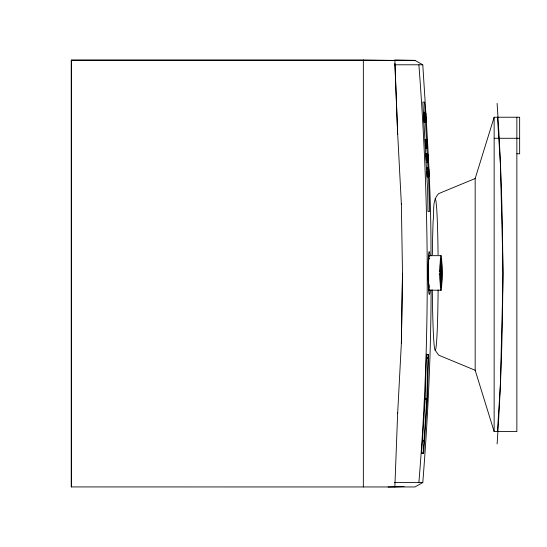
<?xml version="1.0" encoding="UTF-8"?>
<svg xmlns="http://www.w3.org/2000/svg" width="547" height="547" viewBox="0 0 547 547"><rect width="100%" height="100%" fill="white"/><g stroke="black" fill="none" stroke-linecap="round" stroke-linejoin="round"><path stroke-width="0.82" d="M431.084 289.869C431.029 354.183 427.843 418.455 422.79 482.557L414.961 486.96L71.315 486.926L71.315 60.389L414.961 60.389L422.79 64.785C426.769 128.381 431.385 192.011 430.954 255.77M388.049 487.049L404.117 486.563M428.335 265.938L428.486 262.061A17.374 1.032 89.8 0 1 429.429 255.77A17.374 0.998 -90 0 0 428.486 262.061L428.704 286.484A17.374 1.032 89.8 0 0 429.477 290.211L441.121 290.211M428.581 281.637A14.721 0.848 -90 0 1 428.424 274.532L428.574 264.543M439.309 273.897L439.309 274.375L440.171 274.532A14.721 0.848 -90 0 0 441.456 285.527A14.721 0.848 -90 0 0 441.484 260.707A14.721 0.848 -90 0 0 440.178 270.69L439.467 270.792M439.316 271.278L439.316 270.738M497.455 117.837L497.462 117.229L500.375 163.259L503.151 273.726L500.348 385.532L497.435 431.562L497.428 430.954M401.354 343.461L402.503 273.452M421.539 453.265L425.19 399.002L426.462 354.251L428.062 354.702L426.797 399.023L423.146 453.313L422.434 453.265M397.662 412.93L394.859 486.96M397.662 413.464L401.354 343.304L402.503 273.671L401.354 203.45M497.107 443.932C504.703 330.586 504.696 216.728 497.093 103.383M418.879 482.557C430.421 343.591 429.627 203.778 418.879 64.785M428.451 281.452L428.445 274.532M516.86 153.775L519.65 153.775L519.65 117.229L494.139 117.229L475.172 178.52L438.728 193.59C431.521 200.728 434.557 211.744 433.135 220.735A75.883 2.954 90 0 0 432.369 254.752M427.802 162.596L428.39 161.488L428 154.787L427.289 153.762L426.626 153.762L427.139 162.596L427.802 162.596L426.428 162.637M428.629 176.913L429.217 175.799L428.827 169.105L428.116 168.079L427.453 168.079L427.966 176.913L428.629 176.913L427.255 176.954L426.927 171.327M427.009 148.34L427.61 147.239L427.296 140.531L426.598 139.499L425.224 139.526L425.641 148.367L427.009 148.34L425.641 148.367M424.896 122.466L425.607 122.439L426.209 121.338L425.846 113.338L425.149 112.299L423.61 112.32M427.139 162.596L427.857 161.488L427.467 154.787L426.626 153.762M427.966 176.913L428.684 175.799L428.294 169.105L427.453 168.079M427.077 147.232L426.352 148.333L425.942 139.492L426.769 140.524L427.077 147.232L427.61 147.239M425.607 122.439L424.78 122.425L424.322 112.292L425.149 113.325L425.511 121.325L424.78 122.425L424.069 122.46M426.462 354.251L428.574 354.894L427.351 399.002L423.686 453.046L421.539 453.189L423.146 453.313M427.289 153.762L425.915 153.803L426.284 160.23M428.116 168.079L426.742 168.12L426.838 169.727M424.431 112.333L425.149 112.299M393.122 60.444L363.345 59.951L71.315 59.951L71.315 486.96M394.517 64.785L422.79 64.785M494.139 138.282L519.65 138.282M427.467 154.787L428 154.787M427.857 161.488L428.39 161.488M428.294 169.105L428.827 169.105M428.684 175.799L429.217 175.799M429.156 255.668L440.903 255.668M475.172 178.52L475.172 370.271L494.139 431.562L516.86 431.562L516.86 117.229M422.475 440.779L424.028 440.834L423.316 440.779M394.517 482.557L422.79 482.557M425.224 139.526L426.598 139.499M426.769 140.524L427.296 140.531M425.149 113.325L425.846 113.338M425.511 121.325L426.209 121.338M425.19 399.002L426.797 399.023L426.086 399.002M414.961 60.389L394.859 59.951L397.662 134.418M427.351 354.682L428.062 354.702M427.262 357.943L427.973 357.964L426.373 357.512M439.501 271.353L440.027 271.38M475.172 370.271L438.728 355.194L435.221 350.278A75.883 2.954 90 0 1 432.335 289.855M435.221 198.513L435.986 201.098L436.697 208.674A75.883 2.954 -90 0 1 438.072 254.752M428.78 284.105L428.8 284.413A14.721 0.875 89.8 0 0 428.998 286.409M426.892 148.504L427.241 154.452M427.638 161.242L428.082 168.886M428.527 176.531L429.675 211.402L427.993 211.539L427.631 190.26L422.838 102.077L424.499 102.132L425.101 112.696M401.354 204.045L397.662 133.447L394.859 63.445M425.573 122.077L426.469 139.984M423.645 113.167L424.028 121.612M428.274 270.635L428.294 274.82A17.374 0.998 -90 0 0 429.374 290.211M494.139 117.229L494.139 431.562M363.345 59.951L363.345 486.96M429.135 287.483A14.721 0.848 -90 0 1 428.732 284.413M429.99 255.832A21.477 1.272 89.7 0 0 428.636 254.013A21.477 1.272 89.7 0 0 428.041 273.671A21.483 1.272 89.8 0 0 428.814 292.303A21.483 1.272 89.8 0 0 430.12 290.17M438.113 289.855A75.883 2.954 -90 0 1 435.221 350.278M440.027 270.286L440.02 274.82A17.374 0.998 -90 0 0 441.532 287.797A17.374 0.998 -90 0 0 441.573 258.499A17.374 0.998 -90 0 0 440.027 270.286M440.219 270.813L440.219 274.45A13.935 0.8 -90 0 0 441.429 284.857A13.935 0.8 -90 0 0 441.463 261.357A13.935 0.8 -90 0 0 440.219 270.813M429.149 258.307L428.93 259.216A14.721 0.848 -90 0 1 429.176 258.307"/></g></svg>
